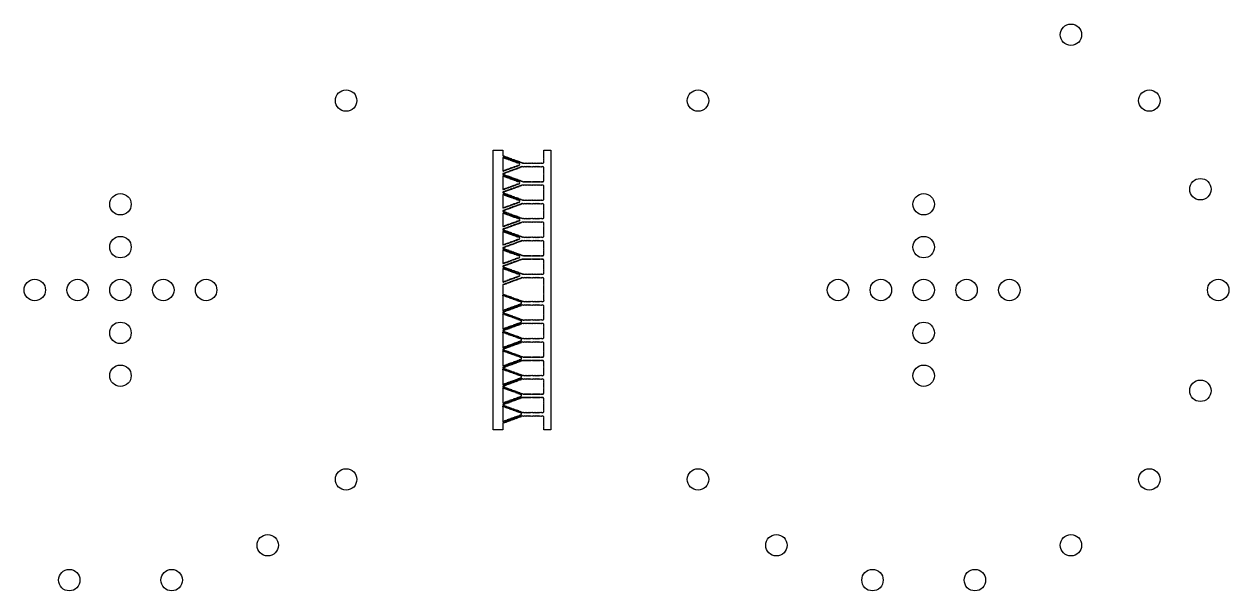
# Model space of a CAD drawing. Header units: millimetres. Extents: x -47.5 to 47.5, y -38.1 to 38.1.
# Drawn here: x -14.15 to -2.9, y 2.94 to 8.23 of the extents above; entities that cross this region are included whole.
import ezdxf

# ---------------------------------------------------------------- set-up
doc = ezdxf.new("R2010")
doc.units = ezdxf.units.MM
doc.header["$MEASUREMENT"] = 0
doc.layers.add('L1', color=7, linetype='Continuous')

msp = doc.modelspace()

# ---------------------------------------------------------------- linework, layer by layer
at = {"layer": 'L1'}
for points in [[(-9.504, 6.942, 1), (-9.493, 6.938), (-9.493, 6.938, 0.93803), (-9.481, 6.938, 0.92653), (-9.469, 6.938, 0.92653), (-9.457, 6.938, 0.92653), (-9.445, 6.938, 0.92653), (-9.433, 6.938, 0.92653), (-9.421, 6.938, 0.92653), (-9.409, 6.938, 0.92653), (-9.397, 6.938, 0.92653), (-9.385, 6.938, 0.92653), (-9.373, 6.938, 0.92653), (-9.361, 6.938, 0.92653), (-9.349, 6.938, 0.92653), (-9.337, 6.938, 0.92653), (-9.325, 6.938, 0.92653), (-9.313, 6.938, 0.92653), (-9.301, 6.938, 0.92653), (-9.301, 6.95, 0.92653), (-9.301, 6.962, 0.92653), (-9.301, 6.974, 0.92653), (-9.301, 6.986, 0.92653), (-9.301, 6.998, 0.92653), (-9.301, 7.01, 0.92653), (-9.301, 7.022, 0.92653), (-9.301, 7.034, 0.92653), (-9.301, 7.046, 0.574857), (-9.297, 7.055), (-9.28, 7.055), (-9.23, 7.055), (-9.23, 4.445), (-9.28, 4.445), (-9.296, 4.445, 0.315345), (-9.301, 4.449, 0.92653), (-9.301, 4.461, 0.92653), (-9.301, 4.473, 0.92653), (-9.301, 4.485, 0.92653), (-9.301, 4.497, 0.92653), (-9.301, 4.509, 0.92653), (-9.301, 4.521, 0.92653), (-9.301, 4.533, 0.92653), (-9.301, 4.545, 0.92653), (-9.301, 4.557, 0.92653), (-9.301, 4.569, 0.92653), (-9.313, 4.569, 0.92653), (-9.325, 4.569, 0.92653), (-9.337, 4.569, 0.92653), (-9.349, 4.569, 0.92653), (-9.361, 4.569, 0.92653), (-9.373, 4.569, 0.92653), (-9.385, 4.569, 0.92653), (-9.397, 4.569, 0.92653), (-9.409, 4.569, 0.92653), (-9.421, 4.569, 0.92653), (-9.433, 4.569, 0.92653), (-9.445, 4.569, 0.92653), (-9.457, 4.569, 0.92653), (-9.469, 4.569, 0.92653), (-9.481, 4.569, 0.92653), (-9.493, 4.569, 0.760576), (-9.504, 4.571, 0.667376), (-9.512, 4.564, 1), (-9.523, 4.56, 1), (-9.535, 4.556, 1), (-9.546, 4.551, 1), (-9.557, 4.547, 1), (-9.568, 4.543, 1), (-9.58, 4.539, 1), (-9.591, 4.535, 1), (-9.602, 4.531, 1), (-9.614, 4.527, 1), (-9.625, 4.523, 1), (-9.636, 4.519, 1), (-9.647, 4.514, 1), (-9.659, 4.51, 1), (-9.67, 4.506, 0.531679), (-9.68, 4.509), (-9.68, 4.499), (-9.68, 4.445), (-9.69, 4.445), (-9.7, 4.445), (-9.72, 4.445), (-9.77, 4.445), (-9.77, 7.055), (-9.72, 7.055), (-9.7, 7.055), (-9.69, 7.055), (-9.68, 7.055), (-9.679, 7, 0.331003), (-9.673, 7.004, 1), (-9.662, 7, 1), (-9.651, 6.996, 1), (-9.639, 6.992, 1), (-9.628, 6.988, 1), (-9.617, 6.983, 1), (-9.606, 6.979, 1), (-9.594, 6.975, 1), (-9.583, 6.971, 1), (-9.572, 6.967, 1), (-9.561, 6.963, 1), (-9.549, 6.959, 1), (-9.538, 6.955, 1), (-9.527, 6.951, 1), (-9.515, 6.946, 1)], [(-9.568, 6.942, 1), (-9.579, 6.946, 1), (-9.591, 6.95, 1), (-9.602, 6.955, 1), (-9.613, 6.959, 1), (-9.624, 6.963, 1), (-9.636, 6.967, 1), (-9.647, 6.971, 1), (-9.658, 6.975, 1), (-9.67, 6.979, 1), (-9.681, 6.983), (-9.681, 6.864, 1), (-9.67, 6.868, 1), (-9.658, 6.872, 1), (-9.647, 6.877, 1), (-9.636, 6.881, 1), (-9.624, 6.885, 1), (-9.613, 6.889, 1), (-9.602, 6.893, 1), (-9.591, 6.897, 1), (-9.579, 6.901, 1), (-9.568, 6.905, 1), (-9.557, 6.909, 1), (-9.546, 6.913, 1), (-9.534, 6.918, 1.225852), (-9.524, 6.924, 1.225852), (-9.534, 6.93, 1), (-9.546, 6.934, 1), (-9.557, 6.938, 1)], [(-9.301, 6.765, 0.92653), (-9.301, 6.777, 0.92653), (-9.301, 6.789, 0.92653), (-9.301, 6.801, 0.92653), (-9.301, 6.813, 0.92653), (-9.301, 6.825, 0.92653), (-9.301, 6.837, 0.92653), (-9.301, 6.849, 0.92653), (-9.301, 6.861, 0.92653), (-9.301, 6.873, 0.92653), (-9.301, 6.885, 0.92653), (-9.301, 6.897, 0.92653), (-9.313, 6.897, 0.92653), (-9.325, 6.897, 0.92653), (-9.337, 6.897, 0.92653), (-9.349, 6.897, 0.92653), (-9.361, 6.897, 0.92653), (-9.373, 6.897, 0.92653), (-9.385, 6.897, 0.92653), (-9.397, 6.897, 0.92653), (-9.409, 6.897, 0.92653), (-9.421, 6.897, 0.92653), (-9.433, 6.897, 0.92653), (-9.445, 6.897, 0.92653), (-9.457, 6.897, 0.92653), (-9.469, 6.897, 0.92653), (-9.481, 6.897, 0.92653), (-9.493, 6.897, 0.760576), (-9.504, 6.899, 0.667376), (-9.512, 6.892, 1), (-9.523, 6.888, 1), (-9.535, 6.883, 1), (-9.546, 6.879, 1), (-9.557, 6.875, 1), (-9.568, 6.871, 1), (-9.58, 6.867, 1), (-9.591, 6.863, 1), (-9.602, 6.859, 1), (-9.614, 6.855, 1), (-9.625, 6.851, 1), (-9.636, 6.846, 1), (-9.647, 6.842, 1), (-9.659, 6.838, 1), (-9.67, 6.834, 0.531679), (-9.68, 6.837), (-9.68, 6.827, 0.342827), (-9.673, 6.831, 1), (-9.662, 6.827, 1), (-9.651, 6.823, 1), (-9.639, 6.819, 1), (-9.628, 6.815, 1), (-9.617, 6.811, 1), (-9.606, 6.807, 1), (-9.594, 6.803, 1), (-9.583, 6.798, 1), (-9.572, 6.794, 1), (-9.561, 6.79, 1), (-9.549, 6.786, 1), (-9.538, 6.782, 1), (-9.527, 6.778, 1), (-9.515, 6.774, 1), (-9.504, 6.77, 1), (-9.493, 6.766), (-9.493, 6.765, 0.93803), (-9.481, 6.765, 0.92653), (-9.469, 6.765, 0.92653), (-9.457, 6.765, 0.92653), (-9.445, 6.765, 0.92653), (-9.433, 6.765, 0.92653), (-9.421, 6.765, 0.92653), (-9.409, 6.765, 0.92653), (-9.397, 6.765, 0.92653), (-9.385, 6.765, 0.92653), (-9.373, 6.765, 0.92653), (-9.361, 6.765, 0.92653), (-9.349, 6.765, 0.92653), (-9.337, 6.765, 0.92653), (-9.325, 6.765, 0.92653), (-9.313, 6.765, 0.92653), (-9.301, 6.765, -26.022609)], [(-9.568, 6.77, 1), (-9.579, 6.774, 1), (-9.591, 6.778, 1), (-9.602, 6.782, 1), (-9.613, 6.786, 1), (-9.624, 6.79, 1), (-9.636, 6.794, 1), (-9.647, 6.798, 1), (-9.658, 6.802, 1), (-9.67, 6.806, 1), (-9.681, 6.811), (-9.681, 6.692, 1), (-9.67, 6.696, 1), (-9.658, 6.7, 1), (-9.647, 6.704, 1), (-9.636, 6.708, 1), (-9.624, 6.712, 1), (-9.613, 6.716, 1), (-9.602, 6.72, 1), (-9.591, 6.724, 1), (-9.579, 6.728, 1), (-9.568, 6.733, 1), (-9.557, 6.737, 1), (-9.546, 6.741, 1), (-9.534, 6.745, 1.225852), (-9.524, 6.751, 1.225852), (-9.534, 6.757, 1), (-9.546, 6.761, 1), (-9.557, 6.765, 1)], [(-9.568, 6.597, 1), (-9.579, 6.601, 1), (-9.591, 6.605, 1), (-9.602, 6.609, 1), (-9.613, 6.613, 1), (-9.624, 6.617, 1), (-9.636, 6.621, 1), (-9.647, 6.626, 1), (-9.658, 6.63, 1), (-9.67, 6.634, 1), (-9.681, 6.638), (-9.681, 6.519, 1), (-9.67, 6.523, 1), (-9.658, 6.527, 1), (-9.647, 6.531, 1), (-9.636, 6.535, 1), (-9.624, 6.539, 1), (-9.613, 6.543, 1), (-9.602, 6.548, 1), (-9.591, 6.552, 1), (-9.579, 6.556, 1), (-9.568, 6.56, 1), (-9.557, 6.564, 1), (-9.546, 6.568, 1), (-9.534, 6.572, 1.225852), (-9.524, 6.578, 1.225852), (-9.534, 6.585, 1), (-9.546, 6.589, 1), (-9.557, 6.593, 1)], [(-9.301, 6.593, 0.92653), (-9.301, 6.605, 0.92653), (-9.301, 6.617, 0.92653), (-9.301, 6.628, 0.92653), (-9.301, 6.64, 0.92653), (-9.301, 6.652, 0.92653), (-9.301, 6.664, 0.92653), (-9.301, 6.676, 0.92653), (-9.301, 6.688, 0.92653), (-9.301, 6.7, 0.92653), (-9.301, 6.712, 0.92653), (-9.301, 6.724, 0.92653), (-9.313, 6.724, 0.92653), (-9.325, 6.724, 0.92653), (-9.337, 6.724, 0.92653), (-9.349, 6.724, 0.92653), (-9.361, 6.724, 0.92653), (-9.373, 6.724, 0.92653), (-9.385, 6.724, 0.92653), (-9.397, 6.724, 0.92653), (-9.409, 6.724, 0.92653), (-9.421, 6.724, 0.92653), (-9.433, 6.724, 0.92653), (-9.445, 6.724, 0.92653), (-9.457, 6.724, 0.92653), (-9.469, 6.724, 0.92653), (-9.481, 6.724, 0.92653), (-9.493, 6.724, 0.760576), (-9.504, 6.726, 0.667376), (-9.512, 6.719, 1), (-9.523, 6.715, 1), (-9.535, 6.711, 1), (-9.546, 6.707, 1), (-9.557, 6.703, 1), (-9.568, 6.698, 1), (-9.58, 6.694, 1), (-9.591, 6.69, 1), (-9.602, 6.686, 1), (-9.614, 6.682, 1), (-9.625, 6.678, 1), (-9.636, 6.674, 1), (-9.647, 6.67, 1), (-9.659, 6.666, 1), (-9.67, 6.661, 0.531679), (-9.68, 6.664), (-9.68, 6.655, 0.342827), (-9.673, 6.659, 1), (-9.662, 6.654, 1), (-9.651, 6.65, 1), (-9.639, 6.646, 1), (-9.628, 6.642, 1), (-9.617, 6.638, 1), (-9.606, 6.634, 1), (-9.594, 6.63, 1), (-9.583, 6.626, 1), (-9.572, 6.622, 1), (-9.561, 6.617, 1), (-9.549, 6.613, 1), (-9.538, 6.609, 1), (-9.527, 6.605, 1), (-9.515, 6.601, 1), (-9.504, 6.597, 1), (-9.493, 6.593), (-9.493, 6.593, 0.93803), (-9.481, 6.593, 0.92653), (-9.469, 6.593, 0.92653), (-9.457, 6.593, 0.92653), (-9.445, 6.593, 0.92653), (-9.433, 6.593, 0.92653), (-9.421, 6.593, 0.92653), (-9.409, 6.593, 0.92653), (-9.397, 6.593, 0.92653), (-9.385, 6.593, 0.92653), (-9.373, 6.593, 0.92653), (-9.361, 6.593, 0.92653), (-9.349, 6.593, 0.92653), (-9.337, 6.593, 0.92653), (-9.325, 6.593, 0.92653), (-9.313, 6.593, 0.92653), (-9.301, 6.593, -26.022609)], [(-9.301, 6.42, 0.92653), (-9.301, 6.432, 0.92653), (-9.301, 6.444, 0.92653), (-9.301, 6.456, 0.92653), (-9.301, 6.468, 0.92653), (-9.301, 6.48, 0.92653), (-9.301, 6.492, 0.92653), (-9.301, 6.504, 0.92653), (-9.301, 6.516, 0.92653), (-9.301, 6.528, 0.92653), (-9.301, 6.54, 0.92653), (-9.301, 6.551, 0.92653), (-9.313, 6.551, 0.92653), (-9.325, 6.551, 0.92653), (-9.337, 6.551, 0.92653), (-9.349, 6.551, 0.92653), (-9.361, 6.551, 0.92653), (-9.373, 6.551, 0.92653), (-9.385, 6.551, 0.92653), (-9.397, 6.551, 0.92653), (-9.409, 6.551, 0.92653), (-9.421, 6.551, 0.92653), (-9.433, 6.551, 0.92653), (-9.445, 6.551, 0.92653), (-9.457, 6.551, 0.92653), (-9.469, 6.551, 0.92653), (-9.481, 6.551, 0.92653), (-9.493, 6.551, 0.760576), (-9.504, 6.554, 0.667376), (-9.512, 6.546, 1), (-9.523, 6.542, 1), (-9.535, 6.538, 1), (-9.546, 6.534, 1), (-9.557, 6.53, 1), (-9.568, 6.526, 1), (-9.58, 6.522, 1), (-9.591, 6.517, 1), (-9.602, 6.513, 1), (-9.614, 6.509, 1), (-9.625, 6.505, 1), (-9.636, 6.501, 1), (-9.647, 6.497, 1), (-9.659, 6.493, 1), (-9.67, 6.489, 0.531679), (-9.68, 6.491), (-9.68, 6.482, 0.342827), (-9.673, 6.486, 1), (-9.662, 6.482, 1), (-9.651, 6.478, 1), (-9.639, 6.474, 1), (-9.628, 6.469, 1), (-9.617, 6.465, 1), (-9.606, 6.461, 1), (-9.594, 6.457, 1), (-9.583, 6.453, 1), (-9.572, 6.449, 1), (-9.561, 6.445, 1), (-9.549, 6.441, 1), (-9.538, 6.437, 1), (-9.527, 6.432, 1), (-9.515, 6.428, 1), (-9.504, 6.424, 1), (-9.493, 6.42), (-9.493, 6.42, 0.93803), (-9.481, 6.42, 0.92653), (-9.469, 6.42, 0.92653), (-9.457, 6.42, 0.92653), (-9.445, 6.42, 0.92653), (-9.433, 6.42, 0.92653), (-9.421, 6.42, 0.92653), (-9.409, 6.42, 0.92653), (-9.397, 6.42, 0.92653), (-9.385, 6.42, 0.92653), (-9.373, 6.42, 0.92653), (-9.361, 6.42, 0.92653), (-9.349, 6.42, 0.92653), (-9.337, 6.42, 0.92653), (-9.325, 6.42, 0.92653), (-9.313, 6.42, 0.92653), (-9.301, 6.42, -26.022609)], [(-9.568, 6.424, 1), (-9.579, 6.428, 1), (-9.591, 6.432, 1), (-9.602, 6.436, 1), (-9.613, 6.441, 1), (-9.624, 6.445, 1), (-9.636, 6.449, 1), (-9.647, 6.453, 1), (-9.658, 6.457, 1), (-9.67, 6.461, 1), (-9.681, 6.465), (-9.681, 6.346, 1), (-9.67, 6.35, 1), (-9.658, 6.354, 1), (-9.647, 6.358, 1), (-9.636, 6.363, 1), (-9.624, 6.367, 1), (-9.613, 6.371, 1), (-9.602, 6.375, 1), (-9.591, 6.379, 1), (-9.579, 6.383, 1), (-9.568, 6.387, 1), (-9.557, 6.391, 1), (-9.546, 6.395, 1), (-9.534, 6.399, 1.225852), (-9.524, 6.406, 1.225852), (-9.534, 6.412, 1), (-9.546, 6.416, 1), (-9.557, 6.42, 1)], [(-9.301, 6.247, 0.92653), (-9.301, 6.259, 0.92653), (-9.301, 6.271, 0.92653), (-9.301, 6.283, 0.92653), (-9.301, 6.295, 0.92653), (-9.301, 6.307, 0.92653), (-9.301, 6.319, 0.92653), (-9.301, 6.331, 0.92653), (-9.301, 6.343, 0.92653), (-9.301, 6.355, 0.92653), (-9.301, 6.367, 0.92653), (-9.301, 6.379, 0.92653), (-9.313, 6.379, 0.92653), (-9.325, 6.379, 0.92653), (-9.337, 6.379, 0.92653), (-9.349, 6.379, 0.92653), (-9.361, 6.379, 0.92653), (-9.373, 6.379, 0.92653), (-9.385, 6.379, 0.92653), (-9.397, 6.379, 0.92653), (-9.409, 6.379, 0.92653), (-9.421, 6.379, 0.92653), (-9.433, 6.379, 0.92653), (-9.445, 6.379, 0.92653), (-9.457, 6.379, 0.92653), (-9.469, 6.379, 0.92653), (-9.481, 6.379, 0.92653), (-9.493, 6.379, 0.760576), (-9.504, 6.381, 0.667376), (-9.512, 6.374, 1), (-9.523, 6.369, 1), (-9.535, 6.365, 1), (-9.546, 6.361, 1), (-9.557, 6.357, 1), (-9.568, 6.353, 1), (-9.58, 6.349, 1), (-9.591, 6.345, 1), (-9.602, 6.341, 1), (-9.614, 6.337, 1), (-9.625, 6.332, 1), (-9.636, 6.328, 1), (-9.647, 6.324, 1), (-9.659, 6.32, 1), (-9.67, 6.316, 0.531679), (-9.68, 6.318), (-9.68, 6.309, 0.342827), (-9.673, 6.313, 1), (-9.662, 6.309, 1), (-9.651, 6.305, 1), (-9.639, 6.301, 1), (-9.628, 6.297, 1), (-9.617, 6.293, 1), (-9.606, 6.289, 1), (-9.594, 6.284, 1), (-9.583, 6.28, 1), (-9.572, 6.276, 1), (-9.561, 6.272, 1), (-9.549, 6.268, 1), (-9.538, 6.264, 1), (-9.527, 6.26, 1), (-9.515, 6.256, 1), (-9.504, 6.252, 1), (-9.493, 6.247), (-9.493, 6.247, 0.93803), (-9.481, 6.247, 0.92653), (-9.469, 6.247, 0.92653), (-9.457, 6.247, 0.92653), (-9.445, 6.247, 0.92653), (-9.433, 6.247, 0.92653), (-9.421, 6.247, 0.92653), (-9.409, 6.247, 0.92653), (-9.397, 6.247, 0.92653), (-9.385, 6.247, 0.92653), (-9.373, 6.247, 0.92653), (-9.361, 6.247, 0.92653), (-9.349, 6.247, 0.92653), (-9.337, 6.247, 0.92653), (-9.325, 6.247, 0.92653), (-9.313, 6.247, 0.92653), (-9.301, 6.247, -26.022609)], [(-9.568, 6.251, 1), (-9.579, 6.256, 1), (-9.591, 6.26, 1), (-9.602, 6.264, 1), (-9.613, 6.268, 1), (-9.624, 6.272, 1), (-9.636, 6.276, 1), (-9.647, 6.28, 1), (-9.658, 6.284, 1), (-9.67, 6.288, 1), (-9.681, 6.292), (-9.681, 6.173, 1), (-9.67, 6.178, 1), (-9.658, 6.182, 1), (-9.647, 6.186, 1), (-9.636, 6.19, 1), (-9.624, 6.194, 1), (-9.613, 6.198, 1), (-9.602, 6.202, 1), (-9.591, 6.206, 1), (-9.579, 6.21, 1), (-9.568, 6.214, 1), (-9.557, 6.219, 1), (-9.546, 6.223, 1), (-9.534, 6.227, 1.225852), (-9.524, 6.233, 1.225852), (-9.534, 6.239, 1), (-9.546, 6.243, 1), (-9.557, 6.247, 1)], [(-9.301, 6.074, 0.92653), (-9.301, 6.086, 0.92653), (-9.301, 6.098, 0.92653), (-9.301, 6.11, 0.92653), (-9.301, 6.122, 0.92653), (-9.301, 6.134, 0.92653), (-9.301, 6.146, 0.92653), (-9.301, 6.158, 0.92653), (-9.301, 6.17, 0.92653), (-9.301, 6.182, 0.92653), (-9.301, 6.194, 0.92653), (-9.301, 6.206, 0.92653), (-9.313, 6.206, 0.92653), (-9.325, 6.206, 0.92653), (-9.337, 6.206, 0.92653), (-9.349, 6.206, 0.92653), (-9.361, 6.206, 0.92653), (-9.373, 6.206, 0.92653), (-9.385, 6.206, 0.92653), (-9.397, 6.206, 0.92653), (-9.409, 6.206, 0.92653), (-9.421, 6.206, 0.92653), (-9.433, 6.206, 0.92653), (-9.445, 6.206, 0.92653), (-9.457, 6.206, 0.92653), (-9.469, 6.206, 0.92653), (-9.481, 6.206, 0.92653), (-9.493, 6.206, 0.760576), (-9.504, 6.208, 0.667376), (-9.512, 6.201, 1), (-9.523, 6.197, 1), (-9.535, 6.193, 1), (-9.546, 6.189, 1), (-9.557, 6.184, 1), (-9.568, 6.18, 1), (-9.58, 6.176, 1), (-9.591, 6.172, 1), (-9.602, 6.168, 1), (-9.614, 6.164, 1), (-9.625, 6.16, 1), (-9.636, 6.156, 1), (-9.647, 6.152, 1), (-9.659, 6.147, 1), (-9.67, 6.143, 0.531679), (-9.68, 6.146), (-9.68, 6.137, 0.342827), (-9.673, 6.14, 1), (-9.662, 6.136, 1), (-9.651, 6.132, 1), (-9.639, 6.128, 1), (-9.628, 6.124, 1), (-9.617, 6.12, 1), (-9.606, 6.116, 1), (-9.594, 6.112, 1), (-9.583, 6.108, 1), (-9.572, 6.103, 1), (-9.561, 6.099, 1), (-9.549, 6.095, 1), (-9.538, 6.091, 1), (-9.527, 6.087, 1), (-9.515, 6.083, 1), (-9.504, 6.079, 1), (-9.493, 6.075), (-9.493, 6.075, 0.93803), (-9.481, 6.074, 0.92653), (-9.469, 6.074, 0.92653), (-9.457, 6.074, 0.92653), (-9.445, 6.074, 0.92653), (-9.433, 6.074, 0.92653), (-9.421, 6.074, 0.92653), (-9.409, 6.074, 0.92653), (-9.397, 6.074, 0.92653), (-9.385, 6.074, 0.92653), (-9.373, 6.074, 0.92653), (-9.361, 6.074, 0.92653), (-9.349, 6.074, 0.92653), (-9.337, 6.074, 0.92653), (-9.325, 6.074, 0.92653), (-9.313, 6.074, 0.92653), (-9.301, 6.074, -26.022609)], [(-9.568, 6.079, 1), (-9.579, 6.083, 1), (-9.591, 6.087, 1), (-9.602, 6.091, 1), (-9.613, 6.095, 1), (-9.624, 6.099, 1), (-9.636, 6.103, 1), (-9.647, 6.107, 1), (-9.658, 6.112, 1), (-9.67, 6.116, 1), (-9.681, 6.12), (-9.681, 6.001, 1), (-9.67, 6.005, 1), (-9.658, 6.009, 1), (-9.647, 6.013, 1), (-9.636, 6.017, 1), (-9.624, 6.021, 1), (-9.613, 6.025, 1), (-9.602, 6.029, 1), (-9.591, 6.034, 1), (-9.579, 6.038, 1), (-9.568, 6.042, 1), (-9.557, 6.046, 1), (-9.546, 6.05, 1), (-9.534, 6.054, 1.225852), (-9.524, 6.06, 1.225852), (-9.534, 6.066, 1), (-9.546, 6.071, 1), (-9.557, 6.075, 1)], [(-9.301, 6.033, 0.92653), (-9.313, 6.033, 0.92653), (-9.325, 6.033, 0.92653), (-9.337, 6.033, 0.92653), (-9.349, 6.033, 0.92653), (-9.361, 6.033, 0.92653), (-9.373, 6.033, 0.92653), (-9.385, 6.033, 0.92653), (-9.397, 6.033, 0.92653), (-9.409, 6.033, 0.92653), (-9.421, 6.033, 0.92653), (-9.433, 6.033, 0.92653), (-9.445, 6.033, 0.92653), (-9.457, 6.033, 0.92653), (-9.469, 6.033, 0.92653), (-9.481, 6.033, 0.92653), (-9.493, 6.033, 0.760576), (-9.504, 6.036, 0.667376), (-9.512, 6.028, 1), (-9.523, 6.024, 1), (-9.535, 6.02, 1), (-9.546, 6.016, 1), (-9.557, 6.012, 1), (-9.568, 6.008, 1), (-9.58, 6.003, 1), (-9.591, 5.999, 1), (-9.602, 5.995, 1), (-9.614, 5.991, 1), (-9.625, 5.987, 1), (-9.636, 5.983, 1), (-9.647, 5.979, 1), (-9.659, 5.975, 1), (-9.67, 5.971, 0.531679), (-9.68, 5.973), (-9.68, 5.964, 0.342827), (-9.673, 5.968, 1), (-9.662, 5.964, 1), (-9.651, 5.96, 1), (-9.639, 5.955, 1), (-9.628, 5.951, 1), (-9.617, 5.947, 1), (-9.606, 5.943, 1), (-9.594, 5.939, 1), (-9.583, 5.935, 1), (-9.572, 5.931, 1), (-9.561, 5.927, 1), (-9.549, 5.923, 1), (-9.538, 5.918, 1), (-9.527, 5.914, 1), (-9.515, 5.91, 1), (-9.504, 5.906, 1), (-9.493, 5.902), (-9.493, 5.902, 0.93803), (-9.481, 5.902, 0.92653), (-9.469, 5.902, 0.92653), (-9.457, 5.902, 0.92653), (-9.445, 5.902, 0.92653), (-9.433, 5.902, 0.92653), (-9.421, 5.902, 0.92653), (-9.409, 5.902, 0.92653), (-9.397, 5.902, 0.92653), (-9.385, 5.902, 0.92653), (-9.373, 5.902, 0.92653), (-9.361, 5.902, 0.92653), (-9.349, 5.902, 0.92653), (-9.337, 5.902, 0.92653), (-9.325, 5.902, 0.92653), (-9.313, 5.902, 0.92653), (-9.301, 5.902, 0.92653), (-9.301, 5.914, 0.92653), (-9.301, 5.926, 0.92653), (-9.301, 5.938, 0.92653), (-9.301, 5.95, 0.92653), (-9.301, 5.962, 0.92653), (-9.301, 5.974, 0.92653), (-9.301, 5.986, 0.92653), (-9.301, 5.997, 0.92653), (-9.301, 6.009, 0.92653), (-9.301, 6.021, 0.92653), (-9.301, 6.033, 1.079928)], [(-9.568, 5.906, 1), (-9.579, 5.91, 1), (-9.591, 5.914, 1), (-9.602, 5.918, 1), (-9.613, 5.922, 1), (-9.624, 5.927, 1), (-9.636, 5.931, 1), (-9.647, 5.935, 1), (-9.658, 5.939, 1), (-9.67, 5.943, 1), (-9.681, 5.947), (-9.681, 5.828, 1), (-9.67, 5.832, 1), (-9.658, 5.836, 1), (-9.647, 5.84, 1), (-9.636, 5.844, 1), (-9.624, 5.849, 1), (-9.613, 5.853, 1), (-9.602, 5.857, 1), (-9.591, 5.861, 1), (-9.579, 5.865, 1), (-9.568, 5.869, 1), (-9.557, 5.873, 1), (-9.546, 5.877, 1), (-9.534, 5.881, 1.225852), (-9.524, 5.888, 1.225852), (-9.534, 5.894, 1), (-9.546, 5.898, 1), (-9.557, 5.902, 1)], [(-9.301, 5.669, 0.92653), (-9.301, 5.681, 0.92653), (-9.301, 5.693, 0.92653), (-9.301, 5.705, 0.92653), (-9.301, 5.717, 0.92653), (-9.301, 5.729, 0.92653), (-9.301, 5.741, 0.92653), (-9.301, 5.753, 0.92653), (-9.301, 5.765, 0.92653), (-9.301, 5.777, 0.92653), (-9.301, 5.789, 0.92653), (-9.301, 5.801, 0.92653), (-9.301, 5.813, 0.92653), (-9.301, 5.825, 0.92653), (-9.301, 5.837, 0.92653), (-9.301, 5.849, 0.92653), (-9.301, 5.861, 0.92653), (-9.313, 5.861, 0.92653), (-9.325, 5.861, 0.92653), (-9.337, 5.861, 0.92653), (-9.349, 5.861, 0.92653), (-9.361, 5.861, 0.92653), (-9.373, 5.861, 0.92653), (-9.385, 5.861, 0.92653), (-9.397, 5.861, 0.92653), (-9.409, 5.861, 0.92653), (-9.421, 5.861, 0.92653), (-9.433, 5.861, 0.92653), (-9.445, 5.861, 0.92653), (-9.457, 5.861, 0.92653), (-9.469, 5.861, 0.92653), (-9.481, 5.861, 0.92653), (-9.493, 5.861, 0.760576), (-9.504, 5.863, 0.667376), (-9.512, 5.855, 1), (-9.523, 5.851, 1), (-9.535, 5.847, 1), (-9.546, 5.843, 1), (-9.557, 5.839, 1), (-9.568, 5.835, 1), (-9.58, 5.831, 1), (-9.591, 5.827, 1), (-9.602, 5.823, 1), (-9.614, 5.818, 1), (-9.625, 5.814, 1), (-9.636, 5.81, 1), (-9.647, 5.806, 1), (-9.659, 5.802, 1), (-9.67, 5.798, 0.531679), (-9.68, 5.8), (-9.68, 5.708, 0.342827), (-9.673, 5.712, 1), (-9.662, 5.708, 1), (-9.651, 5.704, 1), (-9.639, 5.7, 1), (-9.628, 5.696, 1), (-9.617, 5.692, 1), (-9.606, 5.688, 1), (-9.594, 5.684, 1), (-9.583, 5.679, 1), (-9.572, 5.675, 1), (-9.561, 5.671, 1), (-9.549, 5.667, 1), (-9.538, 5.663, 1), (-9.527, 5.659, 1), (-9.515, 5.655, 1), (-9.504, 5.651, 1), (-9.493, 5.647), (-9.493, 5.646, 0.93803), (-9.481, 5.646, 0.92653), (-9.469, 5.646, 0.92653), (-9.457, 5.646, 0.92653), (-9.445, 5.646, 0.92653), (-9.433, 5.646, 0.92653), (-9.421, 5.646, 0.92653), (-9.409, 5.646, 0.92653), (-9.397, 5.646, 0.92653), (-9.385, 5.646, 0.92653), (-9.373, 5.646, 0.92653), (-9.361, 5.646, 0.92653), (-9.349, 5.646, 0.92653), (-9.337, 5.646, 0.92653), (-9.325, 5.646, 0.92653), (-9.313, 5.646, 0.849306), (-9.301, 5.645, 1), (-9.301, 5.657, 0.92653)], [(-9.677, 5.563, 1), (-9.666, 5.567, 1), (-9.655, 5.571, 1), (-9.644, 5.575, 1), (-9.632, 5.58, 1), (-9.621, 5.584, 1), (-9.61, 5.588, 1), (-9.599, 5.592, 1), (-9.587, 5.596, 1), (-9.576, 5.6, 1), (-9.565, 5.604, 1), (-9.553, 5.608, 1), (-9.542, 5.612, 1), (-9.531, 5.617, 1), (-9.52, 5.621, 1), (-9.508, 5.625, 0.711168), (-9.51, 5.636, 0.897152), (-9.521, 5.639, 1), (-9.533, 5.643, 1), (-9.544, 5.647, 1), (-9.555, 5.651, 1), (-9.566, 5.655, 1), (-9.578, 5.659, 1), (-9.589, 5.663, 1), (-9.6, 5.668, 1), (-9.611, 5.672, 1), (-9.623, 5.676, 1), (-9.634, 5.68, 1), (-9.645, 5.684, 1), (-9.657, 5.688, 1), (-9.668, 5.692, 1), (-9.679, 5.696, 0.21955), (-9.68, 5.701), (-9.68, 5.556, 0.335449)], [(-9.301, 5.474, 0.92653), (-9.301, 5.486, 0.92653), (-9.301, 5.498, 0.92653), (-9.301, 5.51, 0.92653), (-9.301, 5.521, 0.92653), (-9.301, 5.533, 0.92653), (-9.301, 5.545, 0.92653), (-9.301, 5.557, 0.92653), (-9.301, 5.569, 0.92653), (-9.301, 5.581, 0.92653), (-9.301, 5.593, 0.92653), (-9.301, 5.605, 0.92653), (-9.313, 5.605, 0.92653), (-9.325, 5.605, 0.92653), (-9.337, 5.605, 0.92653), (-9.349, 5.605, 0.92653), (-9.361, 5.605, 0.92653), (-9.373, 5.605, 0.92653), (-9.385, 5.605, 0.92653), (-9.397, 5.605, 0.92653), (-9.409, 5.605, 0.92653), (-9.421, 5.605, 0.92653), (-9.433, 5.605, 0.92653), (-9.445, 5.605, 0.92653), (-9.457, 5.605, 0.92653), (-9.469, 5.605, 0.92653), (-9.481, 5.605, 0.92653), (-9.493, 5.605, 0.760576), (-9.504, 5.607, 0.667376), (-9.512, 5.6, 1), (-9.523, 5.596, 1), (-9.535, 5.592, 1), (-9.546, 5.588, 1), (-9.557, 5.584, 1), (-9.568, 5.579, 1), (-9.58, 5.575, 1), (-9.591, 5.571, 1), (-9.602, 5.567, 1), (-9.614, 5.563, 1), (-9.625, 5.559, 1), (-9.636, 5.555, 1), (-9.647, 5.551, 1), (-9.659, 5.547, 1), (-9.67, 5.542, 0.531679), (-9.68, 5.545), (-9.68, 5.536, 0.342827), (-9.673, 5.54, 1), (-9.662, 5.535, 1), (-9.651, 5.531, 1), (-9.639, 5.527, 1), (-9.628, 5.523, 1), (-9.617, 5.519, 1), (-9.606, 5.515, 1), (-9.594, 5.511, 1), (-9.583, 5.507, 1), (-9.572, 5.503, 1), (-9.561, 5.499, 1), (-9.549, 5.494, 1), (-9.538, 5.49, 1), (-9.527, 5.486, 1), (-9.515, 5.482, 1), (-9.504, 5.478, 1), (-9.493, 5.474), (-9.493, 5.474, 0.93803), (-9.481, 5.474, 0.92653), (-9.469, 5.474, 0.92653), (-9.457, 5.474, 0.92653), (-9.445, 5.474, 0.92653), (-9.433, 5.474, 0.92653), (-9.421, 5.474, 0.92653), (-9.409, 5.474, 0.92653), (-9.397, 5.474, 0.92653), (-9.385, 5.474, 0.92653), (-9.373, 5.474, 0.92653), (-9.361, 5.474, 0.92653), (-9.349, 5.474, 0.92653), (-9.337, 5.474, 0.92653), (-9.325, 5.474, 0.92653), (-9.313, 5.474, 0.92653), (-9.301, 5.474, -26.022591)], [(-9.677, 5.39, 1), (-9.666, 5.395, 1), (-9.655, 5.399, 1), (-9.644, 5.403, 1), (-9.632, 5.407, 1), (-9.621, 5.411, 1), (-9.61, 5.415, 1), (-9.599, 5.419, 1), (-9.587, 5.423, 1), (-9.576, 5.427, 1), (-9.565, 5.432, 1), (-9.553, 5.436, 1), (-9.542, 5.44, 1), (-9.531, 5.444, 1), (-9.52, 5.448, 1), (-9.508, 5.452, 0.711168), (-9.51, 5.463, 0.897152), (-9.521, 5.466, 1), (-9.533, 5.47, 1), (-9.544, 5.474, 1), (-9.555, 5.478, 1), (-9.566, 5.483, 1), (-9.578, 5.487, 1), (-9.589, 5.491, 1), (-9.6, 5.495, 1), (-9.611, 5.499, 1), (-9.623, 5.503, 1), (-9.634, 5.507, 1), (-9.645, 5.511, 1), (-9.657, 5.515, 1), (-9.668, 5.52, 1), (-9.679, 5.524, 0.21955), (-9.68, 5.529), (-9.68, 5.384, 0.335449)], [(-9.301, 5.301, 0.92653), (-9.301, 5.313, 0.92653), (-9.301, 5.325, 0.92653), (-9.301, 5.337, 0.92653), (-9.301, 5.349, 0.92653), (-9.301, 5.361, 0.92653), (-9.301, 5.373, 0.92653), (-9.301, 5.385, 0.92653), (-9.301, 5.397, 0.92653), (-9.301, 5.409, 0.92653), (-9.301, 5.421, 0.92653), (-9.301, 5.433, 0.92653), (-9.313, 5.433, 0.92653), (-9.325, 5.433, 0.92653), (-9.337, 5.433, 0.92653), (-9.349, 5.433, 0.92653), (-9.361, 5.433, 0.92653), (-9.373, 5.433, 0.92653), (-9.385, 5.433, 0.92653), (-9.397, 5.433, 0.92653), (-9.409, 5.433, 0.92653), (-9.421, 5.433, 0.92653), (-9.433, 5.433, 0.92653), (-9.445, 5.433, 0.92653), (-9.457, 5.433, 0.92653), (-9.469, 5.433, 0.92653), (-9.481, 5.433, 0.92653), (-9.493, 5.433, 0.760576), (-9.504, 5.435, 0.667376), (-9.512, 5.427, 1), (-9.523, 5.423, 1), (-9.535, 5.419, 1), (-9.546, 5.415, 1), (-9.557, 5.411, 1), (-9.568, 5.407, 1), (-9.58, 5.403, 1), (-9.591, 5.399, 1), (-9.602, 5.394, 1), (-9.614, 5.39, 1), (-9.625, 5.386, 1), (-9.636, 5.382, 1), (-9.647, 5.378, 1), (-9.659, 5.374, 1), (-9.67, 5.37, 0.531679), (-9.68, 5.372), (-9.68, 5.363, 0.342827), (-9.673, 5.367, 1), (-9.662, 5.363, 1), (-9.651, 5.359, 1), (-9.639, 5.355, 1), (-9.628, 5.35, 1), (-9.617, 5.346, 1), (-9.606, 5.342, 1), (-9.594, 5.338, 1), (-9.583, 5.334, 1), (-9.572, 5.33, 1), (-9.561, 5.326, 1), (-9.549, 5.322, 1), (-9.538, 5.318, 1), (-9.527, 5.314, 1), (-9.515, 5.309, 1), (-9.504, 5.305, 1), (-9.493, 5.301), (-9.493, 5.301, 0.93803), (-9.481, 5.301, 0.92653), (-9.469, 5.301, 0.92653), (-9.457, 5.301, 0.92653), (-9.445, 5.301, 0.92653), (-9.433, 5.301, 0.92653), (-9.421, 5.301, 0.92653), (-9.409, 5.301, 0.92653), (-9.397, 5.301, 0.92653), (-9.385, 5.301, 0.92653), (-9.373, 5.301, 0.92653), (-9.361, 5.301, 0.92653), (-9.349, 5.301, 0.92653), (-9.337, 5.301, 0.92653), (-9.325, 5.301, 0.92653), (-9.313, 5.301, 0.92653), (-9.301, 5.301, -26.022591)], [(-9.677, 5.218, 1), (-9.666, 5.222, 1), (-9.655, 5.226, 1), (-9.644, 5.23, 1), (-9.632, 5.234, 1), (-9.621, 5.238, 1), (-9.61, 5.242, 1), (-9.599, 5.246, 1), (-9.587, 5.251, 1), (-9.576, 5.255, 1), (-9.565, 5.259, 1), (-9.553, 5.263, 1), (-9.542, 5.267, 1), (-9.531, 5.271, 1), (-9.52, 5.275, 1), (-9.508, 5.279, 0.711168), (-9.51, 5.291, 0.897152), (-9.521, 5.293, 1), (-9.533, 5.298, 1), (-9.544, 5.302, 1), (-9.555, 5.306, 1), (-9.566, 5.31, 1), (-9.578, 5.314, 1), (-9.589, 5.318, 1), (-9.6, 5.322, 1), (-9.611, 5.326, 1), (-9.623, 5.33, 1), (-9.634, 5.334, 1), (-9.645, 5.339, 1), (-9.657, 5.343, 1), (-9.668, 5.347, 1), (-9.679, 5.351, 0.21955), (-9.68, 5.356), (-9.68, 5.211, 0.335449)], [(-9.301, 5.128, 0.92653), (-9.301, 5.14, 0.92653), (-9.301, 5.152, 0.92653), (-9.301, 5.164, 0.92653), (-9.301, 5.176, 0.92653), (-9.301, 5.188, 0.92653), (-9.301, 5.2, 0.92653), (-9.301, 5.212, 0.92653), (-9.301, 5.224, 0.92653), (-9.301, 5.236, 0.92653), (-9.301, 5.248, 0.92653), (-9.301, 5.26, 0.92653), (-9.313, 5.26, 0.92653), (-9.325, 5.26, 0.92653), (-9.337, 5.26, 0.92653), (-9.349, 5.26, 0.92653), (-9.361, 5.26, 0.92653), (-9.373, 5.26, 0.92653), (-9.385, 5.26, 0.92653), (-9.397, 5.26, 0.92653), (-9.409, 5.26, 0.92653), (-9.421, 5.26, 0.92653), (-9.433, 5.26, 0.92653), (-9.445, 5.26, 0.92653), (-9.457, 5.26, 0.92653), (-9.469, 5.26, 0.92653), (-9.481, 5.26, 0.92653), (-9.493, 5.26, 0.760576), (-9.504, 5.262, 0.667376), (-9.512, 5.255, 1), (-9.523, 5.25, 1), (-9.535, 5.246, 1), (-9.546, 5.242, 1), (-9.557, 5.238, 1), (-9.568, 5.234, 1), (-9.58, 5.23, 1), (-9.591, 5.226, 1), (-9.602, 5.222, 1), (-9.614, 5.218, 1), (-9.625, 5.214, 1), (-9.636, 5.209, 1), (-9.647, 5.205, 1), (-9.659, 5.201, 1), (-9.67, 5.197, 0.531679), (-9.68, 5.199), (-9.68, 5.19, 0.342827), (-9.673, 5.194, 1), (-9.662, 5.19, 1), (-9.651, 5.186, 1), (-9.639, 5.182, 1), (-9.628, 5.178, 1), (-9.617, 5.174, 1), (-9.606, 5.17, 1), (-9.594, 5.165, 1), (-9.583, 5.161, 1), (-9.572, 5.157, 1), (-9.561, 5.153, 1), (-9.549, 5.149, 1), (-9.538, 5.145, 1), (-9.527, 5.141, 1), (-9.515, 5.137, 1), (-9.504, 5.133, 1), (-9.493, 5.128), (-9.493, 5.128, 0.93803), (-9.481, 5.128, 0.92653), (-9.469, 5.128, 0.92653), (-9.457, 5.128, 0.92653), (-9.445, 5.128, 0.92653), (-9.433, 5.128, 0.92653), (-9.421, 5.128, 0.92653), (-9.409, 5.128, 0.92653), (-9.397, 5.128, 0.92653), (-9.385, 5.128, 0.92653), (-9.373, 5.128, 0.92653), (-9.361, 5.128, 0.92653), (-9.349, 5.128, 0.92653), (-9.337, 5.128, 0.92653), (-9.325, 5.128, 0.92653), (-9.313, 5.128, 0.92653), (-9.301, 5.128, -26.022591)], [(-9.677, 5.045, 1), (-9.666, 5.049, 1), (-9.655, 5.053, 1), (-9.644, 5.057, 1), (-9.632, 5.061, 1), (-9.621, 5.066, 1), (-9.61, 5.07, 1), (-9.599, 5.074, 1), (-9.587, 5.078, 1), (-9.576, 5.082, 1), (-9.565, 5.086, 1), (-9.553, 5.09, 1), (-9.542, 5.094, 1), (-9.531, 5.098, 1), (-9.52, 5.103, 1), (-9.508, 5.107, 0.711168), (-9.51, 5.118, 0.897152), (-9.521, 5.121, 1), (-9.533, 5.125, 1), (-9.544, 5.129, 1), (-9.555, 5.133, 1), (-9.566, 5.137, 1), (-9.578, 5.141, 1), (-9.589, 5.145, 1), (-9.6, 5.149, 1), (-9.611, 5.154, 1), (-9.623, 5.158, 1), (-9.634, 5.162, 1), (-9.645, 5.166, 1), (-9.657, 5.17, 1), (-9.668, 5.174, 1), (-9.679, 5.178, 0.21955), (-9.68, 5.183), (-9.68, 5.038, 0.335449)], [(-9.301, 5.087, 0.92653), (-9.313, 5.087, 0.92653), (-9.325, 5.087, 0.92653), (-9.337, 5.087, 0.92653), (-9.349, 5.087, 0.92653), (-9.361, 5.087, 0.92653), (-9.373, 5.087, 0.92653), (-9.385, 5.087, 0.92653), (-9.397, 5.087, 0.92653), (-9.409, 5.087, 0.92653), (-9.421, 5.087, 0.92653), (-9.433, 5.087, 0.92653), (-9.445, 5.087, 0.92653), (-9.457, 5.087, 0.92653), (-9.469, 5.087, 0.92653), (-9.481, 5.087, 0.92653), (-9.493, 5.087, 0.760576), (-9.504, 5.089, 0.667376), (-9.512, 5.082, 1), (-9.523, 5.078, 1), (-9.535, 5.074, 1), (-9.546, 5.07, 1), (-9.557, 5.065, 1), (-9.568, 5.061, 1), (-9.58, 5.057, 1), (-9.591, 5.053, 1), (-9.602, 5.049, 1), (-9.614, 5.045, 1), (-9.625, 5.041, 1), (-9.636, 5.037, 1), (-9.647, 5.033, 1), (-9.659, 5.028, 1), (-9.67, 5.024, 0.531679), (-9.68, 5.027), (-9.68, 5.018, 0.342827), (-9.673, 5.021, 1), (-9.662, 5.017, 1), (-9.651, 5.013, 1), (-9.639, 5.009, 1), (-9.628, 5.005, 1), (-9.617, 5.001, 1), (-9.606, 4.997, 1), (-9.594, 4.993, 1), (-9.583, 4.989, 1), (-9.572, 4.985, 1), (-9.561, 4.98, 1), (-9.549, 4.976, 1), (-9.538, 4.972, 1), (-9.527, 4.968, 1), (-9.515, 4.964, 1), (-9.504, 4.96, 1), (-9.493, 4.956), (-9.493, 4.956, 0.93803), (-9.481, 4.956, 0.92653), (-9.469, 4.956, 0.92653), (-9.457, 4.956, 0.92653), (-9.445, 4.956, 0.92653), (-9.433, 4.956, 0.92653), (-9.421, 4.956, 0.92653), (-9.409, 4.956, 0.92653), (-9.397, 4.956, 0.92653), (-9.385, 4.956, 0.92653), (-9.373, 4.956, 0.92653), (-9.361, 4.956, 0.92653), (-9.349, 4.956, 0.92653), (-9.337, 4.956, 0.92653), (-9.325, 4.956, 0.92653), (-9.313, 4.956, 0.92653), (-9.301, 4.956, 0.92653), (-9.301, 4.967, 0.92653), (-9.301, 4.979, 0.92653), (-9.301, 4.991, 0.92653), (-9.301, 5.003, 0.92653), (-9.301, 5.015, 0.92653), (-9.301, 5.027, 0.92653), (-9.301, 5.039, 0.92653), (-9.301, 5.051, 0.92653), (-9.301, 5.063, 0.92653), (-9.301, 5.075, 0.92653), (-9.301, 5.087, 1.079928)], [(-9.677, 4.872, 1), (-9.666, 4.876, 1), (-9.655, 4.881, 1), (-9.644, 4.885, 1), (-9.632, 4.889, 1), (-9.621, 4.893, 1), (-9.61, 4.897, 1), (-9.599, 4.901, 1), (-9.587, 4.905, 1), (-9.576, 4.909, 1), (-9.565, 4.913, 1), (-9.553, 4.918, 1), (-9.542, 4.922, 1), (-9.531, 4.926, 1), (-9.52, 4.93, 1), (-9.508, 4.934, 0.711168), (-9.51, 4.945, 0.897152), (-9.521, 4.948, 1), (-9.533, 4.952, 1), (-9.544, 4.956, 1), (-9.555, 4.96, 1), (-9.566, 4.964, 1), (-9.578, 4.969, 1), (-9.589, 4.973, 1), (-9.6, 4.977, 1), (-9.611, 4.981, 1), (-9.623, 4.985, 1), (-9.634, 4.989, 1), (-9.645, 4.993, 1), (-9.657, 4.997, 1), (-9.668, 5.001, 1), (-9.679, 5.006, 0.21955), (-9.68, 5.011), (-9.68, 4.865, 0.335449)], [(-9.301, 4.783, 0.92653), (-9.301, 4.795, 0.92653), (-9.301, 4.807, 0.92653), (-9.301, 4.819, 0.92653), (-9.301, 4.831, 0.92653), (-9.301, 4.843, 0.92653), (-9.301, 4.855, 0.92653), (-9.301, 4.867, 0.92653), (-9.301, 4.879, 0.92653), (-9.301, 4.89, 0.92653), (-9.301, 4.902, 0.92653), (-9.301, 4.914, 0.92653), (-9.313, 4.914, 0.92653), (-9.325, 4.914, 0.92653), (-9.337, 4.914, 0.92653), (-9.349, 4.914, 0.92653), (-9.361, 4.914, 0.92653), (-9.373, 4.914, 0.92653), (-9.385, 4.914, 0.92653), (-9.397, 4.914, 0.92653), (-9.409, 4.914, 0.92653), (-9.421, 4.914, 0.92653), (-9.433, 4.914, 0.92653), (-9.445, 4.914, 0.92653), (-9.457, 4.914, 0.92653), (-9.469, 4.914, 0.92653), (-9.481, 4.914, 0.92653), (-9.493, 4.914, 0.760576), (-9.504, 4.917, 0.667376), (-9.512, 4.909, 1), (-9.523, 4.905, 1), (-9.535, 4.901, 1), (-9.546, 4.897, 1), (-9.557, 4.893, 1), (-9.568, 4.889, 1), (-9.58, 4.885, 1), (-9.591, 4.88, 1), (-9.602, 4.876, 1), (-9.614, 4.872, 1), (-9.625, 4.868, 1), (-9.636, 4.864, 1), (-9.647, 4.86, 1), (-9.659, 4.856, 1), (-9.67, 4.852, 0.531679), (-9.68, 4.854), (-9.68, 4.845, 0.342827), (-9.673, 4.849, 1), (-9.662, 4.845, 1), (-9.651, 4.841, 1), (-9.639, 4.836, 1), (-9.628, 4.832, 1), (-9.617, 4.828, 1), (-9.606, 4.824, 1), (-9.594, 4.82, 1), (-9.583, 4.816, 1), (-9.572, 4.812, 1), (-9.561, 4.808, 1), (-9.549, 4.804, 1), (-9.538, 4.8, 1), (-9.527, 4.795, 1), (-9.515, 4.791, 1), (-9.504, 4.787, 1), (-9.493, 4.783), (-9.493, 4.783, 0.93803), (-9.481, 4.783, 0.92653), (-9.469, 4.783, 0.92653), (-9.457, 4.783, 0.92653), (-9.445, 4.783, 0.92653), (-9.433, 4.783, 0.92653), (-9.421, 4.783, 0.92653), (-9.409, 4.783, 0.92653), (-9.397, 4.783, 0.92653), (-9.385, 4.783, 0.92653), (-9.373, 4.783, 0.92653), (-9.361, 4.783, 0.92653), (-9.349, 4.783, 0.92653), (-9.337, 4.783, 0.92653), (-9.325, 4.783, 0.92653), (-9.313, 4.783, 0.92653), (-9.301, 4.783, -26.022591)], [(-9.677, 4.7, 1), (-9.666, 4.704, 1), (-9.655, 4.708, 1), (-9.644, 4.712, 1), (-9.632, 4.716, 1), (-9.621, 4.72, 1), (-9.61, 4.724, 1), (-9.599, 4.728, 1), (-9.587, 4.732, 1), (-9.576, 4.737, 1), (-9.565, 4.741, 1), (-9.553, 4.745, 1), (-9.542, 4.749, 1), (-9.531, 4.753, 1), (-9.52, 4.757, 1), (-9.508, 4.761, 0.711168), (-9.51, 4.772, 0.897152), (-9.521, 4.775, 1), (-9.533, 4.779, 1), (-9.544, 4.784, 1), (-9.555, 4.788, 1), (-9.566, 4.792, 1), (-9.578, 4.796, 1), (-9.589, 4.8, 1), (-9.6, 4.804, 1), (-9.611, 4.808, 1), (-9.623, 4.812, 1), (-9.634, 4.816, 1), (-9.645, 4.82, 1), (-9.657, 4.825, 1), (-9.668, 4.829, 1), (-9.679, 4.833, 0.21955), (-9.68, 4.838), (-9.68, 4.693, 0.335449)], [(-9.301, 4.61, 0.92653), (-9.301, 4.622, 0.92653), (-9.301, 4.634, 0.92653), (-9.301, 4.646, 0.92653), (-9.301, 4.658, 0.92653), (-9.301, 4.67, 0.92653), (-9.301, 4.682, 0.92653), (-9.301, 4.694, 0.92653), (-9.301, 4.706, 0.92653), (-9.301, 4.718, 0.92653), (-9.301, 4.73, 0.92653), (-9.301, 4.742, 0.92653), (-9.313, 4.742, 0.92653), (-9.325, 4.742, 0.92653), (-9.337, 4.742, 0.92653), (-9.349, 4.742, 0.92653), (-9.361, 4.742, 0.92653), (-9.373, 4.742, 0.92653), (-9.385, 4.742, 0.92653), (-9.397, 4.742, 0.92653), (-9.409, 4.742, 0.92653), (-9.421, 4.742, 0.92653), (-9.433, 4.742, 0.92653), (-9.445, 4.742, 0.92653), (-9.457, 4.742, 0.92653), (-9.469, 4.742, 0.92653), (-9.481, 4.742, 0.92653), (-9.493, 4.742, 0.760576), (-9.504, 4.744, 0.667376), (-9.512, 4.736, 1), (-9.523, 4.732, 1), (-9.535, 4.728, 1), (-9.546, 4.724, 1), (-9.557, 4.72, 1), (-9.568, 4.716, 1), (-9.58, 4.712, 1), (-9.591, 4.708, 1), (-9.602, 4.704, 1), (-9.614, 4.7, 1), (-9.625, 4.695, 1), (-9.636, 4.691, 1), (-9.647, 4.687, 1), (-9.659, 4.683, 1), (-9.67, 4.679, 0.531679), (-9.68, 4.681), (-9.68, 4.672, 0.342827), (-9.673, 4.676, 1), (-9.662, 4.672, 1), (-9.651, 4.668, 1), (-9.639, 4.664, 1), (-9.628, 4.66, 1), (-9.617, 4.656, 1), (-9.606, 4.651, 1), (-9.594, 4.647, 1), (-9.583, 4.643, 1), (-9.572, 4.639, 1), (-9.561, 4.635, 1), (-9.549, 4.631, 1), (-9.538, 4.627, 1), (-9.527, 4.623, 1), (-9.515, 4.619, 1), (-9.504, 4.614, 1), (-9.493, 4.61), (-9.493, 4.61, 0.93803), (-9.481, 4.61, 0.92653), (-9.469, 4.61, 0.92653), (-9.457, 4.61, 0.92653), (-9.445, 4.61, 0.92653), (-9.433, 4.61, 0.92653), (-9.421, 4.61, 0.92653), (-9.409, 4.61, 0.92653), (-9.397, 4.61, 0.92653), (-9.385, 4.61, 0.92653), (-9.373, 4.61, 0.92653), (-9.361, 4.61, 0.92653), (-9.349, 4.61, 0.92653), (-9.337, 4.61, 0.92653), (-9.325, 4.61, 0.92653), (-9.313, 4.61, 0.92653), (-9.301, 4.61, -26.022591)], [(-9.677, 4.527, 1), (-9.666, 4.531, 1), (-9.655, 4.535, 1), (-9.644, 4.539, 1), (-9.632, 4.543, 1), (-9.621, 4.547, 1), (-9.61, 4.552, 1), (-9.599, 4.556, 1), (-9.587, 4.56, 1), (-9.576, 4.564, 1), (-9.565, 4.568, 1), (-9.553, 4.572, 1), (-9.542, 4.576, 1), (-9.531, 4.58, 1), (-9.52, 4.584, 1), (-9.508, 4.589, 0.711168), (-9.51, 4.6, 0.897152), (-9.521, 4.603, 1), (-9.533, 4.607, 1), (-9.544, 4.611, 1), (-9.555, 4.615, 1), (-9.566, 4.619, 1), (-9.578, 4.623, 1), (-9.589, 4.627, 1), (-9.6, 4.631, 1), (-9.611, 4.635, 1), (-9.623, 4.64, 1), (-9.634, 4.644, 1), (-9.645, 4.648, 1), (-9.657, 4.652, 1), (-9.668, 4.656, 1), (-9.679, 4.66, 0.21955), (-9.68, 4.665), (-9.68, 4.52, 0.335449)]]:
    msp.add_lwpolyline(points, format="xyb", close=True, dxfattribs=at)
for centre in [(-4.375, 8.132), (-11.143, 7.518), (-7.857, 7.518), (-3.643, 7.518), (-3.166, 6.691), (-13.25, 6.55), (-5.75, 6.55), (-13.25, 6.15), (-5.75, 6.15), (-14.05, 5.75), (-13.65, 5.75), (-13.25, 5.75), (-12.85, 5.75), (-12.45, 5.75), (-6.55, 5.75), (-6.15, 5.75), (-5.75, 5.75), (-5.35, 5.75), (-4.95, 5.75), (-3, 5.75), (-13.25, 5.35), (-5.75, 5.35), (-13.25, 4.95), (-5.75, 4.95), (-3.166, 4.809), (-11.143, 3.982), (-7.857, 3.982), (-3.643, 3.982), (-11.875, 3.368), (-7.125, 3.368), (-4.375, 3.368), (-13.728, 3.042), (-12.772, 3.042), (-6.228, 3.042), (-5.272, 3.042)]:
    msp.add_circle(centre, 0.1, dxfattribs=at)

doc.saveas('drawing.dxf')
